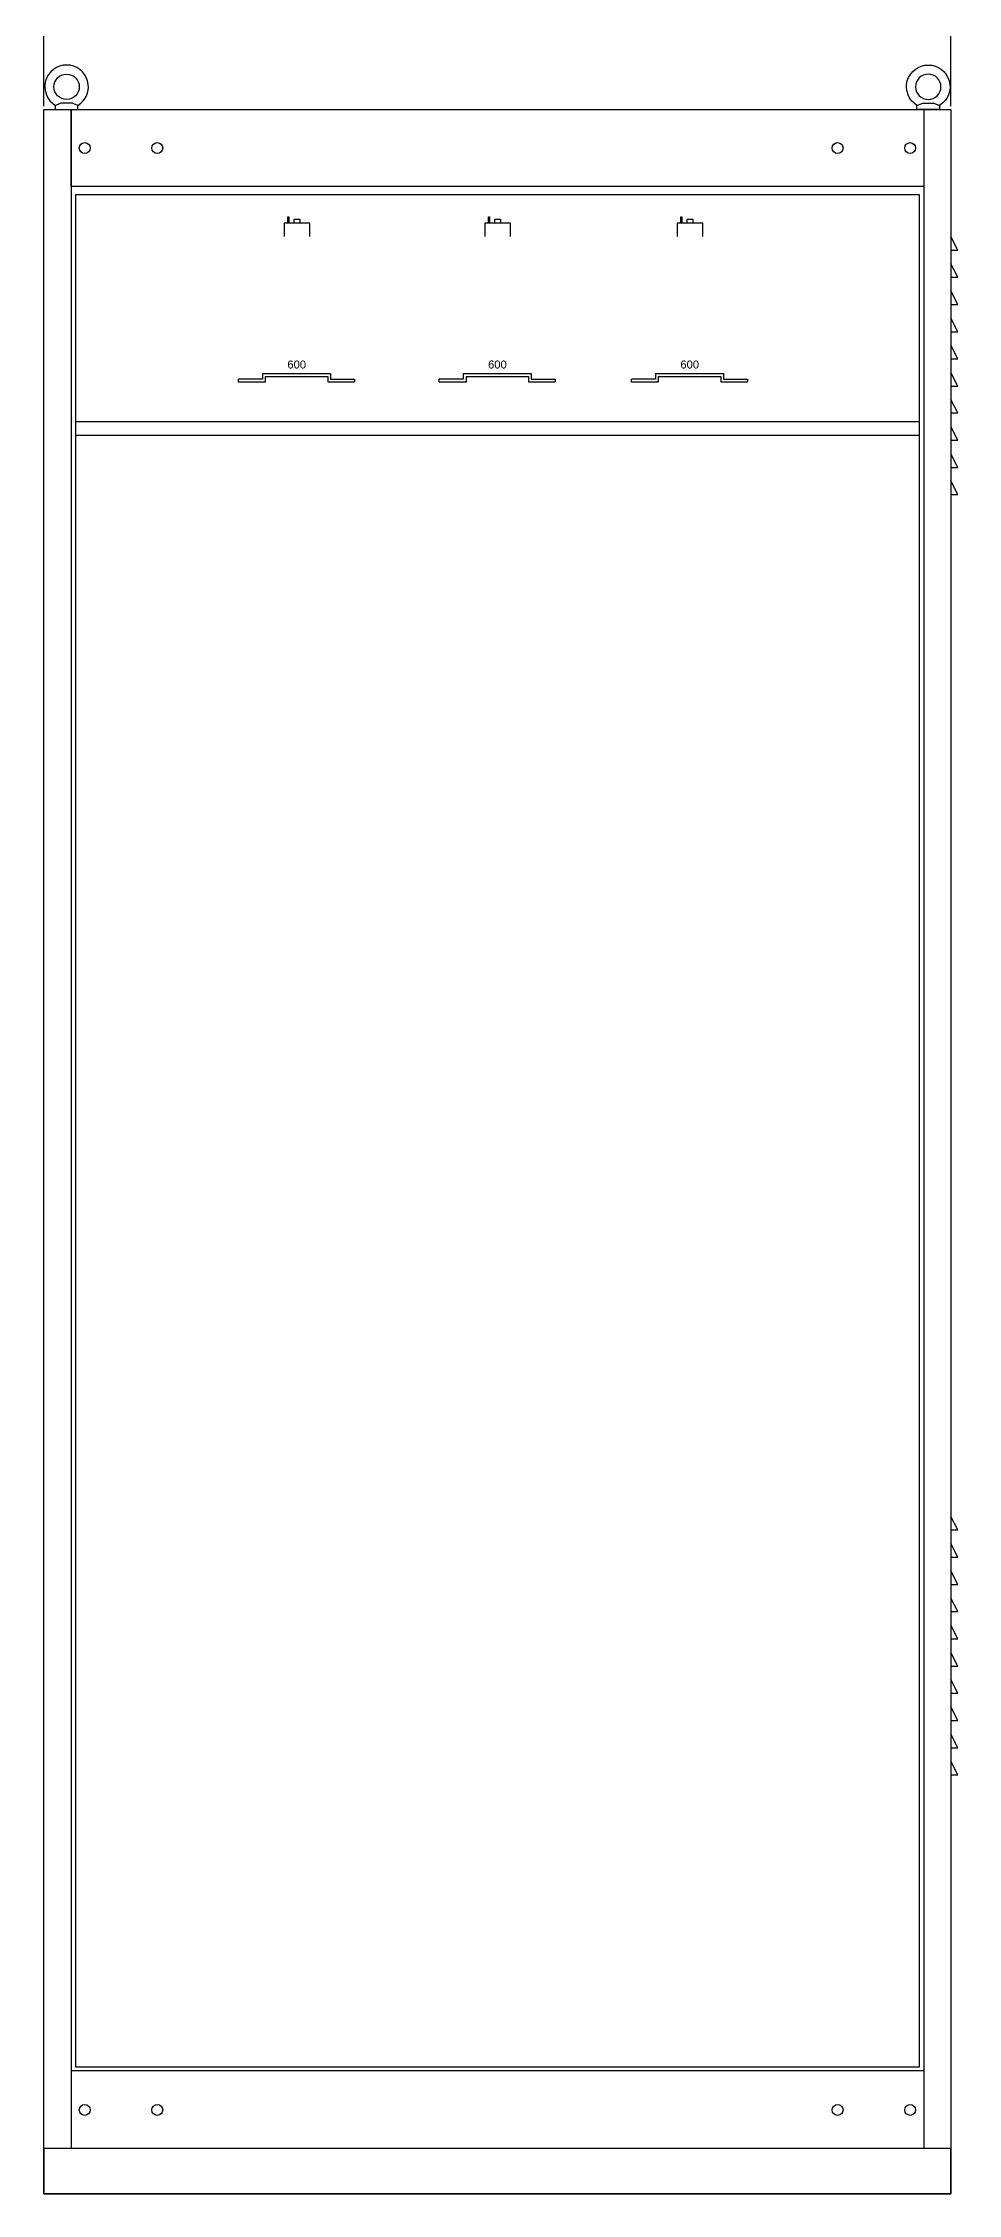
# Model space of a CAD drawing. Header units: inches. Extents: x 187 to 137830, y 99 to 66837.
# Drawn here: x 51174 to 55209, y 52320 to 61805 of the extents above; entities that cross this region are included whole.
import ezdxf

# ---------------------------------------------------------------- set-up
doc = ezdxf.new("R2010")
doc.units = ezdxf.units.IN
doc.header["$MEASUREMENT"] = 0
for name, color, linetype in [('CHANGE', 4, 'Continuous'), ('Dim', 9, 'Continuous'), ('FRAME', 3, 'Continuous')]:
    doc.layers.add(name, color=color, linetype=linetype)
doc.styles.add('SIMPLEX', font='SIMPLEX.shx', dxfattribs={"width": 0.7})
doc.styles.get("Standard").update_dxf_attribs({"font": 'arial.ttf'})
doc.styles.add('VNI-HELVE-CONDENSE', font='')
doc.styles.get('VNI-HELVE-CONDENSE').set_extended_font_data('VNI-Helve-Condense')
doc.dimstyles.new('STANDARD$0', dxfattribs={"dimscale": 2, "dimtxt": 12, "dimasz": 13, "dimexe": 10, "dimexo": 10, "dimgap": 10, "dimtad": 1, "dimdec": 0, "dimzin": 0, "dimdsep": 46, "dimtxsty": 'VNI-HELVE-CONDENSE', "dimcen": 2, "dimdle": 2, "dimclrd": 1, "dimclre": 1, "dimclrt": 2, "dimadec": 0, "dimazin": 0, "dimtfac": 1, "dimtdec": 0, "dimtofl": 0, "dimtmove": 0, "dimatfit": 3, "dimfxl": 1, "dimtolj": 1, "dimtzin": 0, "dimarcsym": 1})

# ---------------------------------------------------------------- blocks, each defined once
blk = doc.blocks.new('EYE BOLT')
at = {"layer": 'CHANGE'}
blk.add_line((-12.5, 0), (12.5, 0), dxfattribs=at)
at = {"layer": 'CHANGE', "linetype": 'Continuous'}
for p, q in [((12.5, 4.5), (6.1, 7)), ((12.5, 4.5), (6.1, 7)), ((12.5, 0), (12.5, 4.5)), ((12.5, 0), (12.5, 4.5))]:
    blk.add_line(p, q, dxfattribs=at)
blk.add_lwpolyline([(12.5, 0), (12.5, 4.5), (6.1, 7), (-6.1, 7), (-12.5, 4.5), (-12.5, 0)], dxfattribs=at)
blk.add_circle((0, 25), 14, dxfattribs=at)
blk.add_arc((0, 25), 24, 301.3323, 238.6677, dxfattribs=at)
blk = doc.blocks.new('*D148')
at = {"layer": 'DEFPOINTS', "color": 0, "transparency": 16777216}
for p in [(55178.2, 61992.2), (51178.2, 61512.2), (55178.2, 61512.2)]:
    blk.add_point(p, dxfattribs=at)
at = {"layer": 'Dim', "color": 8, "lineweight": -2, "transparency": 16777216}
for p, q in [((51178.2, 61527.2), (51178.2, 62007.2)), ((51205.2, 61992.2), (55151.2, 61992.2)), ((55178.2, 61527.2), (55178.2, 62007.2))]:
    blk.add_line(p, q, dxfattribs=at)
at = {"layer": 'Dim', "color": 8, "transparency": 16777216}
for points in [[(51205.2, 61996.7), (51205.2, 61987.7), (51178.2, 61992.2)], [(55151.2, 61996.7), (55151.2, 61987.7), (55178.2, 61992.2)]]:
    blk.add_solid(points, dxfattribs=at)
at = {"layer": 'Dim', "color": 6, "transparency": 16777216, "insert": (53178.2, 62020.7), "char_height": 27, "attachment_point": 5, "style": 'SIMPLEX'}
blk.add_mtext('\\A1;4000', dxfattribs=at)

msp = doc.modelspace()

# ---------------------------------------------------------------- linework, layer by layer
for p, q in [((52350.25, 61010.96), (52237.32, 61010.96)), ((52237.32, 61010.96), (52237.32, 60952.67)), ((52253.54, 61039.28), (52257.74, 61039.28)), ((52253.54, 61010.96), (52253.54, 61039.28)), ((52257.74, 61039.28), (52257.74, 61010.96)), ((52281.43, 61010.96), (52281.43, 61028.61)), ((52281.43, 61028.61), (52306.13, 61028.61)), ((52306.13, 61028.61), (52306.13, 61010.96)), ((52350.25, 60952.67), (52350.25, 61010.96)), ((53235.43, 61010.96), (53122.5, 61010.96)), ((53122.5, 61010.96), (53122.5, 60952.67)), ((53138.72, 61039.28), (53142.92, 61039.28)), ((53138.72, 61010.96), (53138.72, 61039.28)), ((53142.92, 61039.28), (53142.92, 61010.96)), ((53166.61, 61010.96), (53166.61, 61028.61)), ((53166.61, 61028.61), (53191.32, 61028.61)), ((53191.32, 61028.61), (53191.32, 61010.96)), ((53235.43, 60952.67), (53235.43, 61010.96)), ((54083.44, 61010.96), (53970.52, 61010.96)), ((53970.52, 61010.96), (53970.52, 60952.67)), ((53986.74, 61039.28), (53990.94, 61039.28)), ((53986.74, 61010.96), (53986.74, 61039.28)), ((53990.94, 61039.28), (53990.94, 61010.96)), ((54014.63, 61010.96), (54014.63, 61028.61)), ((54014.63, 61028.61), (54039.33, 61028.61)), ((54039.33, 61028.61), (54039.33, 61010.96)), ((54083.44, 60952.67), (54083.44, 61010.96)), ((52142.03, 60347.51), (52442, 60347.51)), ((52142.03, 60347.51), (52142.03, 60322.81)), ((52154.53, 60335.16), (52154.53, 60310.31)), ((52154.53, 60335.01), (52429.5, 60335.16)), ((52429.5, 60335.16), (52429.5, 60310.46)), ((52442, 60347.51), (52442, 60322.81)), ((53027.22, 60347.51), (53327.18, 60347.51)), ((53027.22, 60347.51), (53027.22, 60322.81)), ((53039.72, 60335.16), (53039.72, 60310.31)), ((53039.72, 60335.01), (53314.68, 60335.16)), ((53314.68, 60335.16), (53314.68, 60310.46)), ((53327.18, 60347.51), (53327.18, 60322.81)), ((53875.23, 60347.51), (54175.2, 60347.51)), ((53875.23, 60347.51), (53875.23, 60322.81)), ((53887.73, 60335.16), (53887.73, 60310.31)), ((53887.73, 60335.01), (54162.7, 60335.16)), ((54162.7, 60335.16), (54162.7, 60310.46)), ((54175.2, 60347.51), (54175.2, 60322.81)), ((52142.03, 60322.81), (52036.16, 60322.81)), ((52036.16, 60310.31), (52036.16, 60322.81)), ((52154.53, 60310.31), (52036.16, 60310.31)), ((52442, 60322.81), (52547.87, 60322.81)), ((52547.87, 60322.81), (52547.87, 60310.46)), ((53027.22, 60322.81), (52921.35, 60322.81)), ((52921.35, 60310.31), (52921.35, 60322.81)), ((53039.72, 60310.31), (52921.35, 60310.31)), ((53327.18, 60322.81), (53433.05, 60322.81)), ((53433.05, 60322.81), (53433.05, 60310.46)), ((53875.23, 60322.81), (53769.36, 60322.81)), ((53769.36, 60310.31), (53769.36, 60322.81)), ((53887.73, 60310.31), (53769.36, 60310.31)), ((54175.2, 60322.81), (54281.07, 60322.81)), ((54281.07, 60322.81), (54281.07, 60310.46))]:
    msp.add_line(p, q)
at = {"color": 0}
for p, q in [((52429.5, 60310.46), (52547.87, 60310.46)), ((53314.68, 60310.46), (53433.05, 60310.46)), ((54162.7, 60310.46), (54281.07, 60310.46))]:
    msp.add_line(p, q, dxfattribs=at)
at = {"layer": 'CHANGE', "color": 7}
for p, q in [((51318.22, 58960.33), (51318.22, 61136.53)), ((51318.22, 61136.53), (55038.22, 61136.53)), ((55038.22, 61136.53), (55038.22, 58960.33)), ((51318.22, 60136.53), (55038.22, 60136.53)), ((51318.22, 60076.53), (55038.22, 60076.53))]:
    msp.add_line(p, q, dxfattribs=at)
at = {"layer": 'CHANGE', "linetype": 'ByBlock'}
for points in [[(55178.22, 60892.2), (55209.22, 60892.2), (55178.22, 60952.2)], [(55178.22, 60892.2), (55209.22, 60892.2), (55178.22, 60952.2)], [(55178.22, 60772.2), (55209.22, 60772.2), (55178.22, 60832.2)], [(55178.22, 60772.2), (55209.22, 60772.2), (55178.22, 60832.2)], [(55178.22, 60652.2), (55209.22, 60652.2), (55178.22, 60712.2)], [(55178.22, 60652.2), (55209.22, 60652.2), (55178.22, 60712.2)], [(55178.22, 60532.2), (55209.22, 60532.2), (55178.22, 60592.2)], [(55178.22, 60532.2), (55209.22, 60532.2), (55178.22, 60592.2)], [(55178.22, 60412.2), (55209.22, 60412.2), (55178.22, 60472.2)], [(55178.22, 60412.2), (55209.22, 60412.2), (55178.22, 60472.2)], [(55178.22, 60292.2), (55209.22, 60292.2), (55178.22, 60352.2)], [(55178.22, 60292.2), (55209.22, 60292.2), (55178.22, 60352.2)], [(55178.22, 60173.96), (55209.22, 60173.96), (55178.22, 60233.96)], [(55178.22, 60173.96), (55209.22, 60173.96), (55178.22, 60233.96)], [(55178.22, 60053.96), (55209.22, 60053.96), (55178.22, 60113.96)], [(55178.22, 60053.96), (55209.22, 60053.96), (55178.22, 60113.96)], [(55178.22, 59933.96), (55209.22, 59933.96), (55178.22, 59993.96)], [(55178.22, 59933.96), (55209.22, 59933.96), (55178.22, 59993.96)], [(55178.22, 59813.96), (55209.22, 59813.96), (55178.22, 59873.96)], [(55178.22, 59813.96), (55209.22, 59813.96), (55178.22, 59873.96)], [(55178.22, 55248.28), (55209.22, 55248.28), (55178.22, 55308.28)], [(55178.22, 55248.28), (55209.22, 55248.28), (55178.22, 55308.28)], [(55178.22, 55128.28), (55209.22, 55128.28), (55178.22, 55188.28)], [(55178.22, 55128.28), (55209.22, 55128.28), (55178.22, 55188.28)], [(55178.22, 55008.28), (55209.22, 55008.28), (55178.22, 55068.28)], [(55178.22, 55008.28), (55209.22, 55008.28), (55178.22, 55068.28)], [(55178.22, 54888.28), (55209.22, 54888.28), (55178.22, 54948.28)], [(55178.22, 54888.28), (55209.22, 54888.28), (55178.22, 54948.28)], [(55178.22, 54768.28), (55209.22, 54768.28), (55178.22, 54828.28)], [(55178.22, 54768.28), (55209.22, 54768.28), (55178.22, 54828.28)], [(55178.22, 54648.28), (55209.22, 54648.28), (55178.22, 54708.28)], [(55178.22, 54648.28), (55209.22, 54648.28), (55178.22, 54708.28)], [(55178.22, 54528.28), (55209.22, 54528.28), (55178.22, 54588.28)], [(55178.22, 54528.28), (55209.22, 54528.28), (55178.22, 54588.28)], [(55178.22, 54408.28), (55209.22, 54408.28), (55178.22, 54468.28)], [(55178.22, 54408.28), (55209.22, 54408.28), (55178.22, 54468.28)], [(55178.22, 54288.28), (55209.22, 54288.28), (55178.22, 54348.28)], [(55178.22, 54288.28), (55209.22, 54288.28), (55178.22, 54348.28)], [(55178.22, 54168.28), (55209.22, 54168.28), (55178.22, 54228.28)], [(55178.22, 54168.28), (55209.22, 54168.28), (55178.22, 54228.28)]]:
    msp.add_lwpolyline(points, dxfattribs=at)
at = {"layer": 'CHANGE', "color": 7}
msp.add_lwpolyline([(55038.22, 58960.33), (55038.22, 52879.05), (51318.22, 52879.05), (51318.22, 58960.33)], dxfattribs=at)
at = {"layer": 'FRAME'}
for p, q in [((51298.22, 61512.2), (51298.22, 58960.33)), ((55058.22, 61512.2), (55058.22, 58960.33)), ((51298.22, 58968.46), (51298.22, 52520.33)), ((55058.22, 58968.46), (55058.22, 52520.33)), ((55058.22, 52863.35), (51298.22, 52863.35))]:
    msp.add_line(p, q, dxfattribs=at)
for points in [[(51178.22, 58960.33), (51178.22, 61512.2), (55178.22, 61512.2), (55178.22, 58960.33)], [(55178.22, 58968.46), (55178.22, 52320.33), (51178.22, 52320.33), (51178.22, 58968.46)]]:
    msp.add_lwpolyline(points, dxfattribs=at)
for points in [[(55058.22, 61172.2), (51298.22, 61172.2), (51298.22, 61512.2), (55058.22, 61512.2)], [(55178.22, 52520.33), (51178.22, 52520.33), (51178.22, 52320.33), (55178.22, 52320.33)]]:
    msp.add_lwpolyline(points, close=True, dxfattribs=at)
for centre in [(51358.22, 61342.2), (51678.22, 61342.2), (54678.22, 61342.2), (54998.22, 61342.2), (51358.22, 52691.07), (51678.22, 52691.07), (54678.22, 52691.07), (54998.22, 52691.07)]:
    msp.add_circle(centre, 24, dxfattribs=at)

# ---------------------------------------------------------------- block references
at = {"yscale": 4, "zscale": 4}
for p, xscale in [((51278.22, 61512.2), 4), ((55078.22, 61512.2), -4)]:
    msp.add_blockref('EYE BOLT', p, dxfattribs=dict(at, xscale=xscale))

# ---------------------------------------------------------------- texts
at = {"char_height": 35.29, "width": 199.7873, "attachment_point": 5}
for insert in [(52292.94, 60387.3), (53178.12, 60387.3), (54026.14, 60387.3)]:
    msp.add_mtext('{\\f.VnArial|b0|i0|c0|p34;600 }', dxfattribs=dict(at, insert=insert))

# ---------------------------------------------------------------- dimensions: what is measured, and where the dimension line sits
at = {"layer": 'Dim'}
dim = msp.add_linear_dim(base=(55178.22, 61992.2), p1=(51178.22, 61512.2), p2=(55178.22, 61512.2), dimstyle='STANDARD$0', override={"dimscale": 1.5, "dimtxt": 18, "dimasz": 18, "dimtxsty": 'SIMPLEX', "dimclrd": 8, "dimclre": 8, "dimclrt": 6, "dimtmove": 1}, dxfattribs=at)
dim.commit()
dim.dimension.update_dxf_attribs({"geometry": '*D148', "text_midpoint": (53178.22, 62020.7)})

doc.saveas('drawing.dxf')
